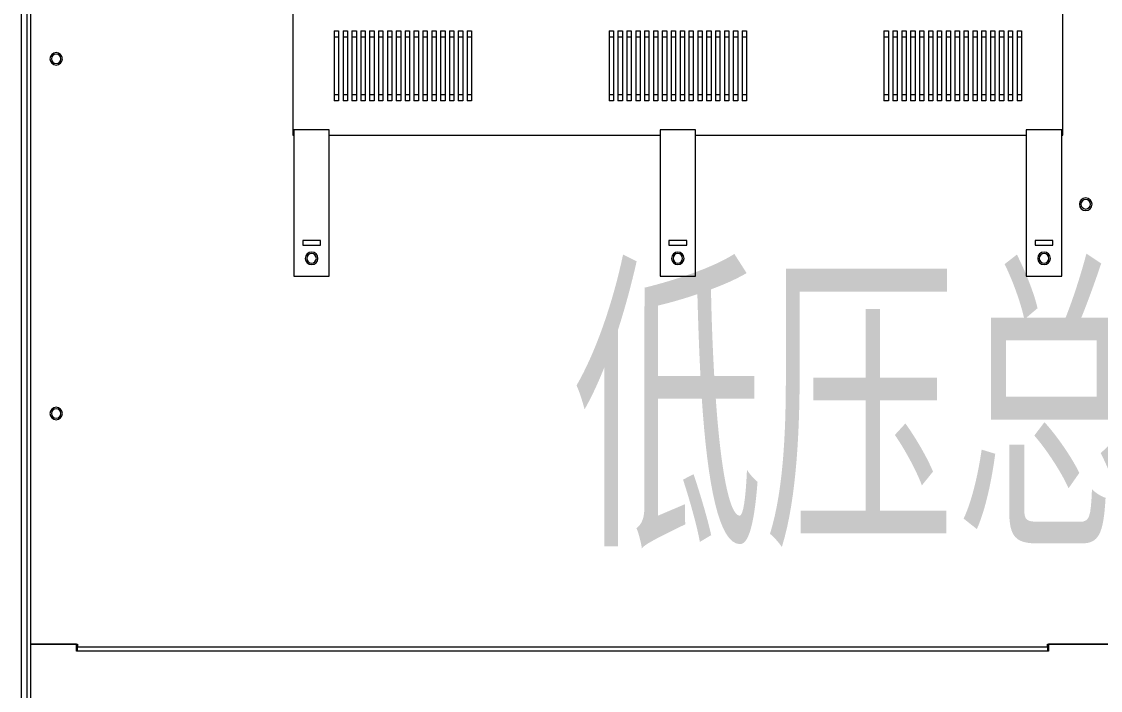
# Model space of a CAD drawing. Extents: x 758840 to 1108724, y -102573 to 143521.
# Drawn here: x 814955 to 815563, y 71099 to 71476 of the extents above; entities that cross this region are included whole.
import ezdxf

# ---------------------------------------------------------------- set-up
doc = ezdxf.new("R2010")
doc.units = 0
doc.header["$LTSCALE"] = 1000
doc.header["$MEASUREMENT"] = 0
doc.layers.add('02电气-设备', color=255, linetype='Continuous')
doc.layers.add('LWIRE', color=1, linetype='Continuous')
doc.styles.get("Standard").update_dxf_attribs({"font": 'gbenor.shx', "bigfont": 'gbcbig.shx'})

# ---------------------------------------------------------------- blocks, each defined once
blk = doc.blocks.new('低压总进线柜')
at = {"linetype": 'Continuous', "lineweight": 15}
for p, q in [((-3, 1199), (-3, 10.2)), ((0, 10.2), (0, 1199)), ((2, 717.5), (2, 1192.5)), ((28, 721.5), (28, 717.5)), ((576, 721.5), (28, 721.5)), ((28.5, 721.5), (28.5, 719)), ((28.5, 717.5), (28.5, 719)), ((28.5, 719), (575.5, 719)), ((575.5, 719), (575.5, 721.5)), ((575.5, 719), (575.5, 717.5)), ((576, 717.5), (576, 721.5)), ((2, 717.5), (28.5, 717.5)), ((2, 5), (2, 717.5)), ((28, 717.5), (2, 717.5)), ((575.5, 717.5), (618.5, 717.5)), ((618, 717.5), (576, 717.5)), ((150.5, 510), (170.5, 510)), ((150.5, 427.5), (150.5, 510)), ((170.5, 510), (170.5, 427.5)), ((357, 510), (377, 510)), ((357, 427.5), (357, 510)), ((377, 510), (377, 427.5)), ((563.5, 510), (583.5, 510)), ((563.5, 427.5), (563.5, 510)), ((583.5, 510), (583.5, 427.5)), ((155.5, 490), (155.5, 492.5)), ((155.5, 492.5), (165.5, 492.5)), ((165.5, 490), (155.5, 490)), ((165.5, 492.5), (165.5, 490)), ((362, 492.5), (372, 492.5)), ((362, 490), (362, 492.5)), ((372, 490), (362, 490)), ((372, 492.5), (372, 490)), ((568.5, 492.5), (578.5, 492.5)), ((568.5, 490), (568.5, 492.5)), ((578.5, 490), (568.5, 490)), ((578.5, 492.5), (578.5, 490)), ((150, 430.5), (150.5, 430.5)), ((150, 65), (150, 430.5)), ((170.5, 427.5), (150.5, 427.5)), ((170.5, 430.5), (357, 430.5)), ((377, 427.5), (357, 427.5)), ((377, 430.5), (563.5, 430.5)), ((583.5, 427.5), (563.5, 427.5)), ((583.5, 430.5), (584, 430.5)), ((584, 430.5), (584, 65)), ((173.25, 407.74), (173.25, 411.24)), ((175.75, 411.24), (173.25, 411.24)), ((175.75, 407.74), (173.25, 407.74)), ((173.25, 375.26), (173.25, 407.74)), ((175.75, 407.74), (175.75, 411.24)), ((175.75, 375.26), (175.75, 407.74)), ((178.25, 407.74), (178.25, 411.24)), ((180.75, 411.24), (178.25, 411.24)), ((180.75, 407.74), (178.25, 407.74)), ((178.25, 375.26), (178.25, 407.74)), ((180.75, 407.74), (180.75, 411.24)), ((180.75, 375.26), (180.75, 407.74)), ((183.25, 407.74), (183.25, 411.24)), ((185.75, 411.24), (183.25, 411.24)), ((185.75, 407.74), (183.25, 407.74)), ((183.25, 375.26), (183.25, 407.74)), ((185.75, 407.74), (185.75, 411.24)), ((185.75, 375.26), (185.75, 407.74)), ((188.25, 407.74), (188.25, 411.24)), ((190.75, 411.24), (188.25, 411.24)), ((190.75, 407.74), (188.25, 407.74)), ((188.25, 375.26), (188.25, 407.74)), ((190.75, 407.74), (190.75, 411.24)), ((190.75, 375.26), (190.75, 407.74)), ((193.25, 407.74), (193.25, 411.24)), ((195.75, 411.24), (193.25, 411.24)), ((195.75, 407.74), (193.25, 407.74)), ((193.25, 375.26), (193.25, 407.74)), ((195.75, 407.74), (195.75, 411.24)), ((195.75, 375.26), (195.75, 407.74)), ((198.25, 407.74), (198.25, 411.24)), ((200.75, 411.24), (198.25, 411.24)), ((200.75, 407.74), (198.25, 407.74)), ((198.25, 375.26), (198.25, 407.74)), ((200.75, 407.74), (200.75, 411.24)), ((200.75, 375.26), (200.75, 407.74)), ((203.25, 407.74), (203.25, 411.24)), ((205.75, 411.24), (203.25, 411.24)), ((205.75, 407.74), (203.25, 407.74)), ((203.25, 375.26), (203.25, 407.74)), ((205.75, 407.74), (205.75, 411.24)), ((205.75, 375.26), (205.75, 407.74)), ((208.25, 407.74), (208.25, 411.24)), ((210.75, 411.24), (208.25, 411.24)), ((210.75, 407.74), (208.25, 407.74)), ((208.25, 375.26), (208.25, 407.74)), ((210.75, 407.74), (210.75, 411.24)), ((210.75, 375.26), (210.75, 407.74)), ((213.25, 407.74), (213.25, 411.24)), ((215.75, 411.24), (213.25, 411.24)), ((215.75, 407.74), (213.25, 407.74)), ((213.25, 375.26), (213.25, 407.74)), ((215.75, 407.74), (215.75, 411.24)), ((215.75, 375.26), (215.75, 407.74)), ((218.25, 407.74), (218.25, 411.24)), ((220.75, 411.24), (218.25, 411.24)), ((220.75, 407.74), (218.25, 407.74)), ((218.25, 375.26), (218.25, 407.74)), ((220.75, 407.74), (220.75, 411.24)), ((220.75, 375.26), (220.75, 407.74)), ((223.25, 407.74), (223.25, 411.24)), ((225.75, 411.24), (223.25, 411.24)), ((225.75, 407.74), (223.25, 407.74)), ((223.25, 375.26), (223.25, 407.74)), ((225.75, 407.74), (225.75, 411.24)), ((225.75, 375.26), (225.75, 407.74)), ((228.25, 407.74), (228.25, 411.24)), ((230.75, 411.24), (228.25, 411.24)), ((230.75, 407.74), (228.25, 407.74)), ((228.25, 375.26), (228.25, 407.74)), ((230.75, 407.74), (230.75, 411.24)), ((230.75, 375.26), (230.75, 407.74)), ((233.25, 407.74), (233.25, 411.24)), ((235.75, 411.24), (233.25, 411.24)), ((235.75, 407.74), (233.25, 407.74)), ((233.25, 375.26), (233.25, 407.74)), ((235.75, 407.74), (235.75, 411.24)), ((235.75, 375.26), (235.75, 407.74)), ((238.25, 407.74), (238.25, 411.24)), ((240.75, 411.24), (238.25, 411.24)), ((240.75, 407.74), (238.25, 407.74)), ((238.25, 375.26), (238.25, 407.74)), ((240.75, 407.74), (240.75, 411.24)), ((240.75, 375.26), (240.75, 407.74)), ((243.25, 407.74), (243.25, 411.24)), ((245.75, 411.24), (243.25, 411.24)), ((245.75, 407.74), (243.25, 407.74)), ((243.25, 375.26), (243.25, 407.74)), ((245.75, 407.74), (245.75, 411.24)), ((245.75, 375.26), (245.75, 407.74)), ((248.25, 407.74), (248.25, 411.24)), ((250.75, 411.24), (248.25, 411.24)), ((250.75, 407.74), (248.25, 407.74)), ((248.25, 375.26), (248.25, 407.74)), ((250.75, 407.74), (250.75, 411.24)), ((250.75, 375.26), (250.75, 407.74)), ((330.75, 411.24), (328.25, 411.24)), ((328.25, 407.74), (328.25, 411.24)), ((330.75, 407.74), (328.25, 407.74)), ((328.25, 375.26), (328.25, 407.74)), ((330.75, 407.74), (330.75, 411.24)), ((330.75, 375.26), (330.75, 407.74)), ((335.75, 411.24), (333.25, 411.24)), ((333.25, 407.74), (333.25, 411.24)), ((335.75, 407.74), (333.25, 407.74)), ((333.25, 375.26), (333.25, 407.74)), ((335.75, 407.74), (335.75, 411.24)), ((335.75, 375.26), (335.75, 407.74)), ((340.75, 411.24), (338.25, 411.24)), ((338.25, 407.74), (338.25, 411.24)), ((340.75, 407.74), (338.25, 407.74)), ((338.25, 375.26), (338.25, 407.74)), ((340.75, 407.74), (340.75, 411.24)), ((340.75, 375.26), (340.75, 407.74)), ((345.75, 411.24), (343.25, 411.24)), ((343.25, 407.74), (343.25, 411.24)), ((345.75, 407.74), (343.25, 407.74)), ((343.25, 375.26), (343.25, 407.74)), ((345.75, 407.74), (345.75, 411.24)), ((345.75, 375.26), (345.75, 407.74)), ((350.75, 411.24), (348.25, 411.24)), ((348.25, 407.74), (348.25, 411.24)), ((350.75, 407.74), (348.25, 407.74)), ((348.25, 375.26), (348.25, 407.74)), ((350.75, 407.74), (350.75, 411.24)), ((350.75, 375.26), (350.75, 407.74)), ((355.75, 411.24), (353.25, 411.24)), ((353.25, 407.74), (353.25, 411.24)), ((355.75, 407.74), (353.25, 407.74)), ((353.25, 375.26), (353.25, 407.74)), ((355.75, 407.74), (355.75, 411.24)), ((355.75, 375.26), (355.75, 407.74)), ((360.75, 411.24), (358.25, 411.24)), ((358.25, 407.74), (358.25, 411.24)), ((360.75, 407.74), (358.25, 407.74)), ((358.25, 375.26), (358.25, 407.74)), ((360.75, 407.74), (360.75, 411.24)), ((360.75, 375.26), (360.75, 407.74)), ((365.75, 411.24), (363.25, 411.24)), ((363.25, 407.74), (363.25, 411.24)), ((365.75, 407.74), (363.25, 407.74)), ((363.25, 375.26), (363.25, 407.74)), ((365.75, 407.74), (365.75, 411.24)), ((365.75, 375.26), (365.75, 407.74)), ((370.75, 411.24), (368.25, 411.24)), ((368.25, 407.74), (368.25, 411.24)), ((370.75, 407.74), (368.25, 407.74)), ((368.25, 375.26), (368.25, 407.74)), ((370.75, 407.74), (370.75, 411.24)), ((370.75, 375.26), (370.75, 407.74)), ((375.75, 411.24), (373.25, 411.24)), ((373.25, 407.74), (373.25, 411.24)), ((375.75, 407.74), (373.25, 407.74)), ((373.25, 375.26), (373.25, 407.74)), ((375.75, 407.74), (375.75, 411.24)), ((375.75, 375.26), (375.75, 407.74)), ((380.75, 411.24), (378.25, 411.24)), ((378.25, 407.74), (378.25, 411.24)), ((380.75, 407.74), (378.25, 407.74)), ((378.25, 375.26), (378.25, 407.74)), ((380.75, 407.74), (380.75, 411.24)), ((380.75, 375.26), (380.75, 407.74)), ((385.75, 411.24), (383.25, 411.24)), ((383.25, 407.74), (383.25, 411.24)), ((385.75, 407.74), (383.25, 407.74)), ((383.25, 375.26), (383.25, 407.74)), ((385.75, 407.74), (385.75, 411.24)), ((385.75, 375.26), (385.75, 407.74)), ((390.75, 411.24), (388.25, 411.24)), ((388.25, 407.74), (388.25, 411.24)), ((390.75, 407.74), (388.25, 407.74)), ((388.25, 375.26), (388.25, 407.74)), ((390.75, 407.74), (390.75, 411.24)), ((390.75, 375.26), (390.75, 407.74)), ((395.75, 411.24), (393.25, 411.24)), ((393.25, 407.74), (393.25, 411.24)), ((395.75, 407.74), (393.25, 407.74)), ((393.25, 375.26), (393.25, 407.74)), ((395.75, 407.74), (395.75, 411.24)), ((395.75, 375.26), (395.75, 407.74)), ((400.75, 411.24), (398.25, 411.24)), ((398.25, 407.74), (398.25, 411.24)), ((400.75, 407.74), (398.25, 407.74)), ((398.25, 375.26), (398.25, 407.74)), ((400.75, 407.74), (400.75, 411.24)), ((400.75, 375.26), (400.75, 407.74)), ((405.75, 411.24), (403.25, 411.24)), ((403.25, 407.74), (403.25, 411.24)), ((405.75, 407.74), (403.25, 407.74)), ((403.25, 375.26), (403.25, 407.74)), ((405.75, 407.74), (405.75, 411.24)), ((405.75, 375.26), (405.75, 407.74)), ((485.75, 411.24), (483.25, 411.24)), ((483.25, 407.74), (483.25, 411.24)), ((485.75, 407.74), (483.25, 407.74)), ((483.25, 375.26), (483.25, 407.74)), ((485.75, 407.74), (485.75, 411.24)), ((485.75, 375.26), (485.75, 407.74)), ((490.75, 411.24), (488.25, 411.24)), ((488.25, 407.74), (488.25, 411.24)), ((490.75, 407.74), (488.25, 407.74)), ((488.25, 375.26), (488.25, 407.74)), ((490.75, 407.74), (490.75, 411.24)), ((490.75, 375.26), (490.75, 407.74)), ((495.75, 411.24), (493.25, 411.24)), ((493.25, 407.74), (493.25, 411.24)), ((495.75, 407.74), (493.25, 407.74)), ((493.25, 375.26), (493.25, 407.74)), ((495.75, 407.74), (495.75, 411.24)), ((495.75, 375.26), (495.75, 407.74)), ((500.75, 411.24), (498.25, 411.24)), ((498.25, 407.74), (498.25, 411.24)), ((500.75, 407.74), (498.25, 407.74)), ((498.25, 375.26), (498.25, 407.74)), ((500.75, 407.74), (500.75, 411.24)), ((500.75, 375.26), (500.75, 407.74)), ((505.75, 411.24), (503.25, 411.24)), ((503.25, 407.74), (503.25, 411.24)), ((505.75, 407.74), (503.25, 407.74)), ((503.25, 375.26), (503.25, 407.74)), ((505.75, 407.74), (505.75, 411.24)), ((505.75, 375.26), (505.75, 407.74)), ((510.75, 411.24), (508.25, 411.24)), ((508.25, 407.74), (508.25, 411.24)), ((510.75, 407.74), (508.25, 407.74)), ((508.25, 375.26), (508.25, 407.74)), ((510.75, 407.74), (510.75, 411.24)), ((510.75, 375.26), (510.75, 407.74)), ((515.75, 411.24), (513.25, 411.24)), ((513.25, 407.74), (513.25, 411.24)), ((515.75, 407.74), (513.25, 407.74)), ((513.25, 375.26), (513.25, 407.74)), ((515.75, 407.74), (515.75, 411.24)), ((515.75, 375.26), (515.75, 407.74)), ((520.75, 411.24), (518.25, 411.24)), ((518.25, 407.74), (518.25, 411.24)), ((520.75, 407.74), (518.25, 407.74)), ((518.25, 375.26), (518.25, 407.74)), ((520.75, 407.74), (520.75, 411.24)), ((520.75, 375.26), (520.75, 407.74)), ((525.75, 411.24), (523.25, 411.24)), ((523.25, 407.74), (523.25, 411.24)), ((525.75, 407.74), (523.25, 407.74)), ((523.25, 375.26), (523.25, 407.74)), ((525.75, 407.74), (525.75, 411.24)), ((525.75, 375.26), (525.75, 407.74)), ((530.75, 411.24), (528.25, 411.24)), ((528.25, 407.74), (528.25, 411.24)), ((530.75, 407.74), (528.25, 407.74)), ((528.25, 375.26), (528.25, 407.74)), ((530.75, 407.74), (530.75, 411.24)), ((530.75, 375.26), (530.75, 407.74)), ((535.75, 411.24), (533.25, 411.24)), ((533.25, 407.74), (533.25, 411.24)), ((535.75, 407.74), (533.25, 407.74)), ((533.25, 375.26), (533.25, 407.74)), ((535.75, 407.74), (535.75, 411.24)), ((535.75, 375.26), (535.75, 407.74)), ((540.75, 411.24), (538.25, 411.24)), ((538.25, 407.74), (538.25, 411.24)), ((540.75, 407.74), (538.25, 407.74)), ((538.25, 375.26), (538.25, 407.74)), ((540.75, 407.74), (540.75, 411.24)), ((540.75, 375.26), (540.75, 407.74)), ((545.75, 411.24), (543.25, 411.24)), ((543.25, 407.74), (543.25, 411.24)), ((545.75, 407.74), (543.25, 407.74)), ((543.25, 375.26), (543.25, 407.74)), ((545.75, 407.74), (545.75, 411.24)), ((545.75, 375.26), (545.75, 407.74)), ((550.75, 411.24), (548.25, 411.24)), ((548.25, 407.74), (548.25, 411.24)), ((550.75, 407.74), (548.25, 407.74)), ((548.25, 375.26), (548.25, 407.74)), ((550.75, 407.74), (550.75, 411.24)), ((550.75, 375.26), (550.75, 407.74)), ((555.75, 411.24), (553.25, 411.24)), ((553.25, 407.74), (553.25, 411.24)), ((555.75, 407.74), (553.25, 407.74)), ((553.25, 375.26), (553.25, 407.74)), ((555.75, 407.74), (555.75, 411.24)), ((555.75, 375.26), (555.75, 407.74)), ((560.75, 411.24), (558.25, 411.24)), ((558.25, 407.74), (558.25, 411.24)), ((560.75, 407.74), (558.25, 407.74)), ((558.25, 375.26), (558.25, 407.74)), ((560.75, 407.74), (560.75, 411.24)), ((560.75, 375.26), (560.75, 407.74)), ((175.75, 375.26), (173.25, 375.26)), ((173.25, 371.76), (173.25, 375.26)), ((173.25, 371.76), (175.75, 371.76)), ((175.75, 371.76), (175.75, 375.26)), ((180.75, 375.26), (178.25, 375.26)), ((178.25, 371.76), (178.25, 375.26)), ((178.25, 371.76), (180.75, 371.76)), ((180.75, 371.76), (180.75, 375.26)), ((185.75, 375.26), (183.25, 375.26)), ((183.25, 371.76), (183.25, 375.26)), ((183.25, 371.76), (185.75, 371.76)), ((185.75, 371.76), (185.75, 375.26)), ((190.75, 375.26), (188.25, 375.26)), ((188.25, 371.76), (188.25, 375.26)), ((188.25, 371.76), (190.75, 371.76)), ((190.75, 371.76), (190.75, 375.26)), ((195.75, 375.26), (193.25, 375.26)), ((193.25, 371.76), (193.25, 375.26)), ((193.25, 371.76), (195.75, 371.76)), ((195.75, 371.76), (195.75, 375.26)), ((200.75, 375.26), (198.25, 375.26)), ((198.25, 371.76), (198.25, 375.26)), ((198.25, 371.76), (200.75, 371.76)), ((200.75, 371.76), (200.75, 375.26)), ((205.75, 375.26), (203.25, 375.26)), ((203.25, 371.76), (203.25, 375.26)), ((203.25, 371.76), (205.75, 371.76)), ((205.75, 371.76), (205.75, 375.26)), ((210.75, 375.26), (208.25, 375.26)), ((208.25, 371.76), (208.25, 375.26)), ((208.25, 371.76), (210.75, 371.76)), ((210.75, 371.76), (210.75, 375.26)), ((215.75, 375.26), (213.25, 375.26)), ((213.25, 371.76), (213.25, 375.26)), ((213.25, 371.76), (215.75, 371.76)), ((215.75, 371.76), (215.75, 375.26)), ((220.75, 375.26), (218.25, 375.26)), ((218.25, 371.76), (218.25, 375.26)), ((218.25, 371.76), (220.75, 371.76)), ((220.75, 371.76), (220.75, 375.26)), ((225.75, 375.26), (223.25, 375.26)), ((223.25, 371.76), (223.25, 375.26)), ((223.25, 371.76), (225.75, 371.76)), ((225.75, 371.76), (225.75, 375.26)), ((230.75, 375.26), (228.25, 375.26)), ((228.25, 371.76), (228.25, 375.26)), ((228.25, 371.76), (230.75, 371.76)), ((230.75, 371.76), (230.75, 375.26)), ((235.75, 375.26), (233.25, 375.26)), ((233.25, 371.76), (233.25, 375.26)), ((233.25, 371.76), (235.75, 371.76)), ((235.75, 371.76), (235.75, 375.26)), ((240.75, 375.26), (238.25, 375.26)), ((238.25, 371.76), (238.25, 375.26)), ((238.25, 371.76), (240.75, 371.76)), ((240.75, 371.76), (240.75, 375.26)), ((245.75, 375.26), (243.25, 375.26)), ((243.25, 371.76), (243.25, 375.26)), ((243.25, 371.76), (245.75, 371.76)), ((245.75, 371.76), (245.75, 375.26)), ((250.75, 375.26), (248.25, 375.26)), ((248.25, 371.76), (248.25, 375.26)), ((248.25, 371.76), (250.75, 371.76)), ((250.75, 371.76), (250.75, 375.26)), ((330.75, 375.26), (328.25, 375.26)), ((328.25, 371.76), (328.25, 375.26)), ((328.25, 371.76), (330.75, 371.76)), ((330.75, 371.76), (330.75, 375.26)), ((335.75, 375.26), (333.25, 375.26)), ((333.25, 371.76), (333.25, 375.26)), ((333.25, 371.76), (335.75, 371.76)), ((335.75, 371.76), (335.75, 375.26)), ((340.75, 375.26), (338.25, 375.26)), ((338.25, 371.76), (338.25, 375.26)), ((338.25, 371.76), (340.75, 371.76)), ((340.75, 371.76), (340.75, 375.26)), ((345.75, 375.26), (343.25, 375.26)), ((343.25, 371.76), (343.25, 375.26)), ((343.25, 371.76), (345.75, 371.76)), ((345.75, 371.76), (345.75, 375.26)), ((350.75, 375.26), (348.25, 375.26)), ((348.25, 371.76), (348.25, 375.26)), ((348.25, 371.76), (350.75, 371.76)), ((350.75, 371.76), (350.75, 375.26)), ((355.75, 375.26), (353.25, 375.26)), ((353.25, 371.76), (353.25, 375.26)), ((353.25, 371.76), (355.75, 371.76)), ((355.75, 371.76), (355.75, 375.26)), ((360.75, 375.26), (358.25, 375.26)), ((358.25, 371.76), (358.25, 375.26)), ((358.25, 371.76), (360.75, 371.76)), ((360.75, 371.76), (360.75, 375.26)), ((365.75, 375.26), (363.25, 375.26)), ((363.25, 371.76), (363.25, 375.26)), ((363.25, 371.76), (365.75, 371.76)), ((365.75, 371.76), (365.75, 375.26)), ((370.75, 375.26), (368.25, 375.26)), ((368.25, 371.76), (368.25, 375.26)), ((368.25, 371.76), (370.75, 371.76)), ((370.75, 371.76), (370.75, 375.26)), ((375.75, 375.26), (373.25, 375.26)), ((373.25, 371.76), (373.25, 375.26)), ((373.25, 371.76), (375.75, 371.76)), ((375.75, 371.76), (375.75, 375.26)), ((380.75, 375.26), (378.25, 375.26)), ((378.25, 371.76), (378.25, 375.26)), ((378.25, 371.76), (380.75, 371.76)), ((380.75, 371.76), (380.75, 375.26)), ((385.75, 375.26), (383.25, 375.26)), ((383.25, 371.76), (383.25, 375.26)), ((383.25, 371.76), (385.75, 371.76)), ((385.75, 371.76), (385.75, 375.26)), ((390.75, 375.26), (388.25, 375.26)), ((388.25, 371.76), (388.25, 375.26)), ((388.25, 371.76), (390.75, 371.76)), ((390.75, 371.76), (390.75, 375.26)), ((395.75, 375.26), (393.25, 375.26)), ((393.25, 371.76), (393.25, 375.26)), ((393.25, 371.76), (395.75, 371.76)), ((395.75, 371.76), (395.75, 375.26)), ((400.75, 375.26), (398.25, 375.26)), ((398.25, 371.76), (398.25, 375.26)), ((398.25, 371.76), (400.75, 371.76)), ((400.75, 371.76), (400.75, 375.26)), ((405.75, 375.26), (403.25, 375.26)), ((403.25, 371.76), (403.25, 375.26)), ((403.25, 371.76), (405.75, 371.76)), ((405.75, 371.76), (405.75, 375.26)), ((485.75, 375.26), (483.25, 375.26)), ((483.25, 371.76), (483.25, 375.26)), ((483.25, 371.76), (485.75, 371.76)), ((485.75, 371.76), (485.75, 375.26)), ((490.75, 375.26), (488.25, 375.26)), ((488.25, 371.76), (488.25, 375.26)), ((488.25, 371.76), (490.75, 371.76)), ((490.75, 371.76), (490.75, 375.26)), ((495.75, 375.26), (493.25, 375.26)), ((493.25, 371.76), (493.25, 375.26)), ((493.25, 371.76), (495.75, 371.76)), ((495.75, 371.76), (495.75, 375.26)), ((500.75, 375.26), (498.25, 375.26)), ((498.25, 371.76), (498.25, 375.26)), ((498.25, 371.76), (500.75, 371.76)), ((500.75, 371.76), (500.75, 375.26)), ((505.75, 375.26), (503.25, 375.26)), ((503.25, 371.76), (503.25, 375.26)), ((503.25, 371.76), (505.75, 371.76)), ((505.75, 371.76), (505.75, 375.26)), ((510.75, 375.26), (508.25, 375.26)), ((508.25, 371.76), (508.25, 375.26)), ((508.25, 371.76), (510.75, 371.76)), ((510.75, 371.76), (510.75, 375.26)), ((515.75, 375.26), (513.25, 375.26)), ((513.25, 371.76), (513.25, 375.26)), ((513.25, 371.76), (515.75, 371.76)), ((515.75, 371.76), (515.75, 375.26)), ((520.75, 375.26), (518.25, 375.26)), ((518.25, 371.76), (518.25, 375.26)), ((518.25, 371.76), (520.75, 371.76)), ((520.75, 371.76), (520.75, 375.26)), ((525.75, 375.26), (523.25, 375.26)), ((523.25, 371.76), (523.25, 375.26)), ((523.25, 371.76), (525.75, 371.76)), ((525.75, 371.76), (525.75, 375.26)), ((530.75, 375.26), (528.25, 375.26)), ((528.25, 371.76), (528.25, 375.26)), ((528.25, 371.76), (530.75, 371.76)), ((530.75, 371.76), (530.75, 375.26)), ((535.75, 375.26), (533.25, 375.26)), ((533.25, 371.76), (533.25, 375.26)), ((533.25, 371.76), (535.75, 371.76)), ((535.75, 371.76), (535.75, 375.26)), ((540.75, 375.26), (538.25, 375.26)), ((538.25, 371.76), (538.25, 375.26)), ((538.25, 371.76), (540.75, 371.76)), ((540.75, 371.76), (540.75, 375.26)), ((545.75, 375.26), (543.25, 375.26)), ((543.25, 371.76), (543.25, 375.26)), ((543.25, 371.76), (545.75, 371.76)), ((545.75, 371.76), (545.75, 375.26)), ((550.75, 375.26), (548.25, 375.26)), ((548.25, 371.76), (548.25, 375.26)), ((548.25, 371.76), (550.75, 371.76)), ((550.75, 371.76), (550.75, 375.26)), ((555.75, 375.26), (553.25, 375.26)), ((553.25, 371.76), (553.25, 375.26)), ((553.25, 371.76), (555.75, 371.76)), ((555.75, 371.76), (555.75, 375.26)), ((560.75, 375.26), (558.25, 375.26)), ((558.25, 371.76), (558.25, 375.26)), ((558.25, 371.76), (560.75, 371.76)), ((560.75, 371.76), (560.75, 375.26))]:
    blk.add_line(p, q, dxfattribs=at)
for centre, radius in [((16.5, 587.5), 3.55), ((16.5, 587.5), 2.7), ((160.5, 500), 3.55), ((160.5, 500), 2.7), ((367, 500), 3.55), ((367, 500), 2.7), ((573.5, 500), 3.55), ((573.5, 500), 2.7), ((597, 469.5), 3.55), ((597, 469.5), 2.7), ((16.5, 387.5), 3.55), ((16.5, 387.5), 2.7)]:
    blk.add_circle(centre, radius, dxfattribs=at)
blk = doc.blocks.new('BD4-PAL0101-LVPM-02')
at = {"layer": '02电气-设备', "color": 5, "ltscale": 5, "xscale": -1, "rotation": 180}
blk.add_blockref('低压总进线柜', (1935360.05, 714283.11), dxfattribs=at)
at = {"layer": 'LWIRE', "lineweight": -3}
blk.add_text('低压总进线', height=150, dxfattribs=at).set_placement((1935667.56, 713620.36))

msp = doc.modelspace()

# ---------------------------------------------------------------- block references
at = {"layer": '02电气-设备'}
msp.add_blockref('BD4-PAL0101-LVPM-02', (-1120402.03, -642440.57, 0), dxfattribs=at)

doc.saveas('drawing.dxf')
